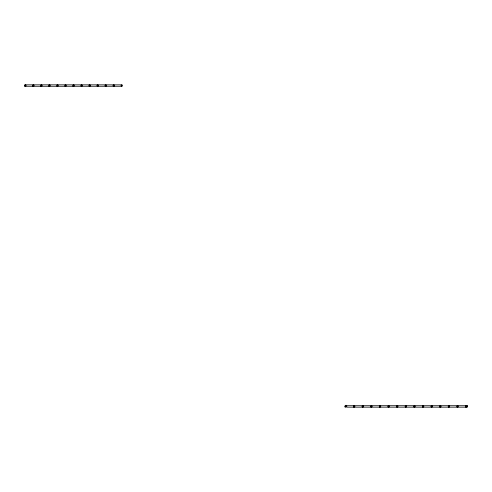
<?xml version="1.0" encoding="UTF-8"?>
<svg xmlns="http://www.w3.org/2000/svg" width="492" height="492" viewBox="0 0 492 492"><rect width="100%" height="100%" fill="white"/><g stroke="black" fill="none" stroke-linecap="round" stroke-linejoin="round"><path stroke-width="0.74" d="M121.432 85.374L121.432 84.858L24.932 84.839L24.932 85.374M121.432 85.879L121.432 86.272L24.932 86.291L24.932 85.879M73.179 85.879L73.179 86.272M345.273 406.201A0.726 0.726 0 0 1 345.968 405.291A0.726 0.726 0 0 1 346.669 406.201A0.726 0.726 0 0 1 345.605 406.644M467.4 405.709L346.78 405.709L346.78 407.161L467.4 407.161L467.4 405.709M465.666 406.946A0.726 0.726 0 0 0 466.871 406.62A0.726 0.726 0 0 0 465.986 405.734A0.726 0.726 0 0 0 465.666 406.946M457.05 406.946A0.726 0.726 0 0 0 458.255 406.62A0.726 0.726 0 0 0 457.369 405.734A0.726 0.726 0 0 0 457.05 406.946M448.433 406.946A0.726 0.726 0 0 0 449.645 406.62A0.726 0.726 0 0 0 448.753 405.734A0.726 0.726 0 0 0 448.433 406.946M439.817 406.946A0.726 0.726 0 0 0 441.029 406.62A0.726 0.726 0 0 0 440.137 405.734A0.726 0.726 0 0 0 439.817 406.946M431.201 406.946A0.726 0.726 0 0 0 432.413 406.62A0.726 0.726 0 0 0 431.521 405.734A0.726 0.726 0 0 0 431.201 406.946M422.585 406.946A0.726 0.726 0 0 0 423.796 406.62A0.726 0.726 0 0 0 422.911 405.734A0.726 0.726 0 0 0 422.585 406.946M413.969 406.946A0.726 0.726 0 0 0 415.18 406.62A0.726 0.726 0 0 0 414.295 405.734A0.726 0.726 0 0 0 413.969 406.946M405.353 406.946A0.726 0.726 0 0 0 406.564 406.62A0.726 0.726 0 0 0 405.679 405.734A0.726 0.726 0 0 0 405.353 406.946M396.737 406.946A0.726 0.726 0 0 0 397.948 406.62A0.726 0.726 0 0 0 397.062 405.734A0.726 0.726 0 0 0 396.737 406.946M388.12 406.946A0.726 0.726 0 0 0 389.332 406.62A0.726 0.726 0 0 0 388.446 405.734A0.726 0.726 0 0 0 388.12 406.946M379.504 406.946A0.726 0.726 0 0 0 380.716 406.62A0.726 0.726 0 0 0 379.83 405.734A0.726 0.726 0 0 0 379.504 406.946M370.888 406.946A0.726 0.726 0 0 0 372.1 406.62A0.726 0.726 0 0 0 371.214 405.734A0.726 0.726 0 0 0 370.888 406.946M362.272 406.946A0.726 0.726 0 0 0 363.483 406.62A0.726 0.726 0 0 0 362.598 405.734A0.726 0.726 0 0 0 362.272 406.946M353.656 406.946A0.726 0.726 0 0 0 354.867 406.62A0.726 0.726 0 0 0 353.982 405.734A0.726 0.726 0 0 0 353.656 406.946M345.04 406.946A0.726 0.726 0 0 0 346.251 406.62A0.726 0.726 0 0 0 345.366 405.734A0.726 0.726 0 0 0 345.04 406.946M121.456 86.192A0.726 0.726 0 0 0 122.545 85.565A0.726 0.726 0 0 0 121.456 84.938A0.726 0.726 0 0 0 121.456 86.192M113.418 86.192A0.726 0.726 0 0 0 114.501 85.565A0.726 0.726 0 0 0 113.418 84.938A0.726 0.726 0 0 0 113.418 86.192M105.374 86.192A0.726 0.726 0 0 0 106.463 85.565A0.726 0.726 0 0 0 105.374 84.938A0.726 0.726 0 0 0 105.374 86.192M97.336 86.192A0.726 0.726 0 0 0 98.418 85.565A0.726 0.726 0 0 0 97.336 84.938A0.726 0.726 0 0 0 97.336 86.192M89.292 86.192A0.726 0.726 0 0 0 90.38 85.565A0.726 0.726 0 0 0 89.292 84.938A0.726 0.726 0 0 0 89.292 86.192M81.254 86.192A0.726 0.726 0 0 0 82.336 85.565A0.726 0.726 0 0 0 81.254 84.938A0.726 0.726 0 0 0 81.254 86.192M73.21 86.192A0.726 0.726 0 0 0 74.298 85.565A0.726 0.726 0 0 0 73.21 84.938A0.726 0.726 0 0 0 73.21 86.192M65.172 86.192A0.726 0.726 0 0 0 66.254 85.565A0.726 0.726 0 0 0 65.172 84.938A0.726 0.726 0 0 0 65.172 86.192M57.127 86.192A0.726 0.726 0 0 0 58.216 85.565A0.726 0.726 0 0 0 57.127 84.938A0.726 0.726 0 0 0 57.127 86.192M49.083 86.192A0.726 0.726 0 0 0 50.172 85.565A0.726 0.726 0 0 0 49.083 84.938A0.726 0.726 0 0 0 49.083 86.192M41.045 86.192A0.726 0.726 0 0 0 42.127 85.565A0.726 0.726 0 0 0 41.045 84.938A0.726 0.726 0 0 0 41.045 86.192M33.001 86.192A0.726 0.726 0 0 0 34.089 85.565A0.726 0.726 0 0 0 33.001 84.938A0.726 0.726 0 0 0 33.001 86.192M24.963 86.192A0.726 0.726 0 0 0 26.045 85.565A0.726 0.726 0 0 0 24.963 84.938A0.726 0.726 0 0 0 24.963 86.192"/></g></svg>
